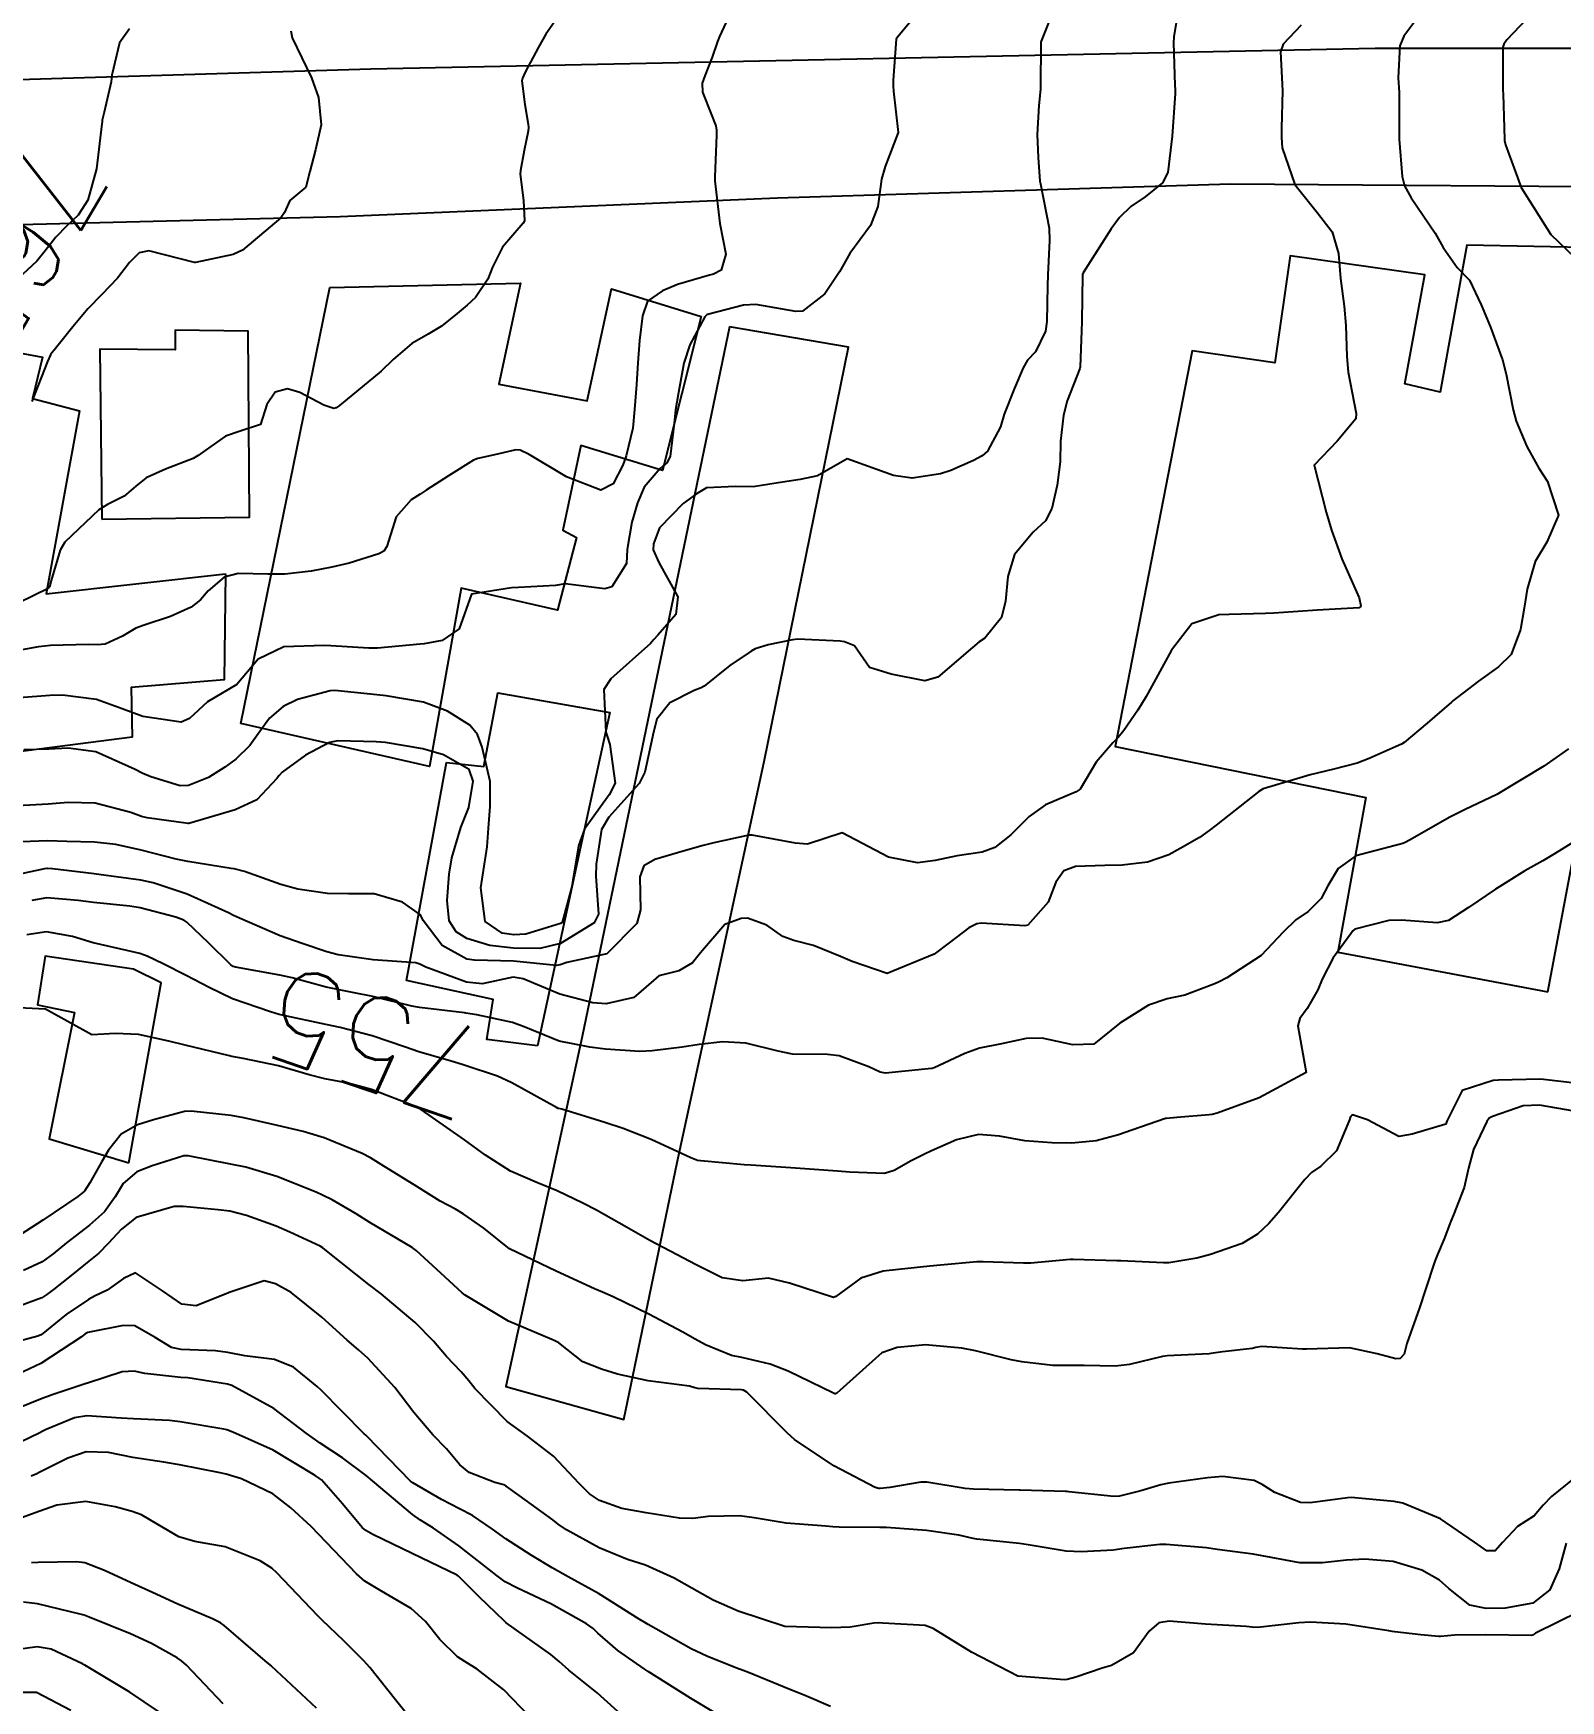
# Model space of a CAD drawing. Header units: metres. Extents: x 318500 to 325275, y 7408834 to 7428799.
# Drawn here: x 323773.1 to 323838.5, y 7420763.1 to 7420834.5 of the extents above; entities that cross this region are included whole.
import ezdxf
from ezdxf.enums import TextEntityAlignment as Align

# ---------------------------------------------------------------- set-up
doc = ezdxf.new("R2010")
doc.units = ezdxf.units.M
doc.header["$MEASUREMENT"] = 0
for name, color, linetype in [('Cotas', 45, 'Continuous'), ('Curvas de Nivel 1m', 11, 'Continuous'), ('Curvas de Nivel 5m', 15, 'Continuous'), ('Edificações', 30, 'Continuous'), ('Vias Primárias', 230, 'Continuous')]:
    doc.layers.add(name, color=color, linetype=linetype)
doc.styles.add('Style-STANDARD', font='STANDARD.shx')

msp = doc.modelspace()

# ---------------------------------------------------------------- linework, layer by layer
at = {"layer": 'Curvas de Nivel 1m', "flags": 128}
for points, elevation in [([(323803.002, 7420835.494), (323802.462, 7420834.316), (323802.38, 7420834.103), (323802.157, 7420833.44), (323801.83, 7420832.639), (323801.718, 7420832.326), (323801.743, 7420831.933), (323802.126, 7420830.963), (323802.302, 7420830.497), (323802.333, 7420830.317), (323802.33, 7420830.103), (323802.258, 7420828.317), (323802.258, 7420828.147), (323802.482, 7420826.314), (323802.741, 7420825.004), (323802.532, 7420824.313), (323802.206, 7420824.149), (323802.037, 7420824.11), (323800.663, 7420823.708), (323800.026, 7420823.434), (323799.387, 7420822.989), (323799.161, 7420822.358), (323799.042, 7420821.312), (323798.973, 7420820.36), (323798.904, 7420819.428), (323798.831, 7420818.361), (323798.758, 7420817.552), (323798.471, 7420816.365), (323798.319, 7420815.971), (323797.912, 7420815.174), (323797.386, 7420814.899), (323795.916, 7420815.473), (323794.31, 7420816.424), (323793.933, 7420816.619), (323793.742, 7420816.622), (323792.959, 7420816.44), (323792.118, 7420816.258), (323791.926, 7420816.182), (323790.863, 7420815.519), (323789.906, 7420814.901), (323789.65, 7420814.736), (323789.261, 7420814.486), (323788.624, 7420813.761), (323788.225, 7420812.497), (323788.088, 7420812.287), (323787.875, 7420812.175), (323786.61, 7420811.778), (323785.866, 7420811.599), (323784.975, 7420811.432), (323783.861, 7420811.305), (323783.123, 7420811.305), (323781.861, 7420811.334), (323781.264, 7420811.184), (323780.572, 7420810.599), (323780.246, 7420810.202), (323779.839, 7420809.894), (323778.958, 7420809.498), (323777.827, 7420809.122), (323777.478, 7420808.991), (323776.907, 7420808.649), (323776.168, 7420808.305), (323775.816, 7420808.28), (323775.443, 7420808.292), (323773.816, 7420808.25), (323773.313, 7420808.196), (323771.812, 7420807.927)], 762), ([(323822.2, 7420836.05), (323821.919, 7420834.308), (323821.9, 7420834.054), (323821.959, 7420832.237), (323821.97, 7420832.053), (323821.968, 7420831.883), (323821.85, 7420830.054), (323821.659, 7420828.494), (323821.436, 7420828.06), (323820.691, 7420827.461), (323820.074, 7420827.043), (323819.585, 7420826.569), (323819.238, 7420826.092), (323818.041, 7420824.209), (323818.013, 7420824.137), (323818.01, 7420824.11), (323817.981, 7420822.14), (323817.98, 7420822.11), (323817.913, 7420820.179), (323817.896, 7420820.111), (323817.354, 7420818.729), (323817.195, 7420818.118), (323817.069, 7420816.993), (323817.043, 7420816.119), (323816.925, 7420815.11), (323816.686, 7420814.122), (323816.429, 7420813.591), (323815.89, 7420813.109), (323815.096, 7420812.142), (323814.809, 7420811.203), (323814.713, 7420810.147), (323814.536, 7420809.453), (323813.826, 7420808.561), (323813.584, 7420808.403), (323813.293, 7420808.168), (323811.807, 7420806.89), (323811.259, 7420806.742), (323809.808, 7420807.032), (323808.892, 7420807.305), (323808.239, 7420808.234), (323807.822, 7420808.403), (323807.632, 7420808.434), (323805.824, 7420808.529), (323805.594, 7420808.502), (323804.555, 7420808.283), (323803.994, 7420808.113), (323803.817, 7420808.017), (323802.901, 7420807.394), (323801.802, 7420806.512), (323801.677, 7420806.445), (323801.381, 7420806.324), (323800.334, 7420805.793), (323799.781, 7420805.1), (323799.623, 7420804.492), (323799.59, 7420804.343), (323799.267, 7420802.827), (323799.027, 7420802.351), (323797.725, 7420800.906), (323797.416, 7420800.375), (323797.179, 7420798.897), (323797.175, 7420798.378), (323797.288, 7420796.754), (323797.092, 7420796.379), (323795.651, 7420795.497), (323794.771, 7420795.287), (323793.649, 7420795.299), (323792.626, 7420795.412), (323791.653, 7420795.71), (323791.192, 7420795.994), (323790.894, 7420796.461), (323790.799, 7420797.338), (323790.894, 7420798.462), (323791.005, 7420799.156), (323791.396, 7420800.455), (323791.729, 7420801.319), (323791.915, 7420802.447), (323791.747, 7420802.949), (323790.646, 7420803.577), (323789.76, 7420803.827), (323788.159, 7420804.101), (323787.764, 7420804.132), (323786.12, 7420804.169), (323785.764, 7420804.105), (323784.739, 7420803.562), (323783.744, 7420802.833), (323783.61, 7420802.693), (323783.512, 7420802.562), (323782.65, 7420801.651), (323781.726, 7420801.221), (323779.749, 7420800.639), (323779.72, 7420800.635), (323777.961, 7420800.875), (323777.723, 7420800.938), (323777.259, 7420801.11), (323775.728, 7420801.498), (323774.583, 7420801.532), (323773.728, 7420801.461), (323772.403, 7420801.386)], 759), ([(323832.185, 7420834.905), (323831.764, 7420834.338), (323831.587, 7420833.929), (323831.526, 7420832.553), (323831.561, 7420831.929), (323831.57, 7420831.364), (323831.559, 7420829.928), (323831.695, 7420828.327), (323831.798, 7420827.924), (323832.082, 7420827.414), (323833.109, 7420825.904), (323833.451, 7420825.296), (323834.045, 7420824.428), (323834.571, 7420823.885), (323835.07, 7420822.834), (323835.469, 7420821.875), (323835.989, 7420820.478), (323836.14, 7420819.868), (323836.441, 7420818.34), (323836.567, 7420817.861), (323837.03, 7420816.768), (323837.55, 7420815.846), (323837.921, 7420815.266), (323838.384, 7420813.833), (323837.888, 7420812.682), (323837.389, 7420811.847), (323837.05, 7420810.665), (323836.91, 7420809.854), (323836.761, 7420808.932), (323836.359, 7420807.862), (323835.815, 7420807.334), (323834.963, 7420806.724), (323833.866, 7420805.889), (323833.832, 7420805.858), (323833.799, 7420805.832), (323832.763, 7420804.928), (323831.773, 7420804.106), (323831.663, 7420804.03), (323831.43, 7420803.925), (323830.285, 7420803.42), (323829.759, 7420803.214), (323828.76, 7420802.955), (323827.751, 7420802.715), (323827.177, 7420802.55), (323825.742, 7420802.112), (323825.663, 7420802.079), (323825.552, 7420802.003), (323823.725, 7420800.555), (323823.43, 7420800.326), (323823.013, 7420800.037), (323822.189, 7420799.569), (323821.709, 7420799.297), (323820.795, 7420798.972), (323819.702, 7420798.855), (323818.961, 7420798.831), (323817.7, 7420798.796), (323817.201, 7420798.612), (323816.866, 7420798.118), (323816.534, 7420797.264), (323815.662, 7420796.279), (323815.541, 7420796.253), (323813.663, 7420796.368), (323813.485, 7420796.341), (323813.138, 7420796.165), (323812.302, 7420795.525), (323811.649, 7420795.044), (323809.64, 7420794.21), (323808.139, 7420794.727), (323807.647, 7420794.935), (323806.486, 7420795.417), (323805.654, 7420795.622), (323805.183, 7420795.794), (323804.489, 7420796.278), (323803.664, 7420796.576), (323803.391, 7420796.568), (323802.699, 7420796.304), (323801.648, 7420795.101), (323801.303, 7420794.664), (323800.728, 7420794.329), (323799.865, 7420794.109), (323799.634, 7420793.912), (323798.797, 7420793.178), (323797.618, 7420792.909), (323797.035, 7420792.962), (323795.624, 7420793.331), (323794.06, 7420793.99), (323793.635, 7420794.056), (323792.299, 7420793.771), (323791.631, 7420793.835), (323789.886, 7420794.476), (323789.725, 7420794.563), (323789.641, 7420794.61), (323789.458, 7420794.665), (323787.643, 7420794.798), (323786.137, 7420795.014), (323785.646, 7420795.141), (323784.593, 7420795.489), (323783.653, 7420795.822), (323781.92, 7420796.577), (323781.662, 7420796.697), (323781.444, 7420796.803), (323779.675, 7420797.603), (323778.219, 7420798.095), (323777.683, 7420798.205), (323775.889, 7420798.456), (323775.687, 7420798.48), (323773.908, 7420798.687), (323773.69, 7420798.711), (323773.67, 7420798.71), (323773.572, 7420798.692), (323772.034, 7420798.365)], 757), ([(323795.495, 7420835.096), (323795.028, 7420834.417), (323794.713, 7420833.871), (323794.145, 7420832.793), (323794.029, 7420832.544), (323794.007, 7420832.431), (323794.13, 7420831.418), (323794.27, 7420830.577), (323794.288, 7420830.427), (323794.272, 7420830.274), (323794.105, 7420829.446), (323793.94, 7420828.584), (323793.937, 7420828.432), (323794.073, 7420827.3), (323794.109, 7420826.429), (323794.059, 7420826.328), (323793.18, 7420825.307), (323792.746, 7420824.443), (323792.549, 7420823.929), (323792.021, 7420823.157), (323791.656, 7420822.815), (323791.23, 7420822.462), (323790.556, 7420821.918), (323789.996, 7420821.579), (323789.298, 7420821.183), (323788.498, 7420820.502), (323787.975, 7420819.995), (323786.189, 7420818.527), (323786.055, 7420818.432), (323785.958, 7420818.401), (323785.531, 7420818.536), (323784.499, 7420819.086), (323783.967, 7420819.247), (323783.435, 7420819.096), (323783.09, 7420818.569), (323782.811, 7420817.707), (323781.943, 7420817.43), (323781.313, 7420817.216), (323780.445, 7420816.602), (323780.144, 7420816.39), (323779.925, 7420816.262), (323778.751, 7420815.794), (323777.912, 7420815.431), (323777.471, 7420815.079), (323776.978, 7420814.649), (323776.263, 7420814.289), (323775.894, 7420814.061), (323774.442, 7420812.682), (323774.231, 7420812.329), (323773.855, 7420811.033), (323773.783, 7420810.759), (323773.717, 7420810.692), (323772.472, 7420810.079)], 763), ([(323811.003, 7420835.387), (323810.173, 7420834.397), (323810.082, 7420834.3), (323810.033, 7420834.212), (323809.903, 7420832.454), (323809.898, 7420832.214), (323809.91, 7420831.986), (323810.12, 7420830.21), (323809.556, 7420828.76), (323809.396, 7420828.22), (323809.243, 7420827.052), (323808.935, 7420826.227), (323808.048, 7420825.035), (323807.597, 7420824.247), (323806.979, 7420823.303), (323806.014, 7420822.562), (323805.734, 7420822.553), (323804.019, 7420822.857), (323803.488, 7420822.828), (323802.012, 7420822.441), (323801.926, 7420822.407), (323801.836, 7420822.323), (323801.196, 7420821.128), (323800.944, 7420820.336), (323800.705, 7420819.076), (323800.586, 7420818.341), (323800.521, 7420817.772), (323800.353, 7420816.344), (323800.204, 7420816.068), (323799.922, 7420815.828), (323799.233, 7420815.034), (323798.954, 7420814.359), (323798.715, 7420813.538), (323798.518, 7420812.364), (323798.476, 7420811.758), (323797.856, 7420810.766), (323797.553, 7420810.676), (323795.857, 7420810.886), (323795.442, 7420810.818), (323793.855, 7420810.729), (323793.558, 7420810.721), (323791.85, 7420810.45), (323791.313, 7420808.972), (323790.597, 7420808.468), (323789.818, 7420808.328), (323789.645, 7420808.308), (323787.816, 7420808.145), (323787.454, 7420808.143), (323785.817, 7420808.236), (323785.532, 7420808.249), (323783.816, 7420808.193), (323782.716, 7420807.666), (323781.8, 7420806.58), (323780.547, 7420805.84), (323779.778, 7420805.121), (323779.42, 7420804.971), (323777.779, 7420805.211), (323776.891, 7420805.541), (323775.789, 7420805.945), (323774.342, 7420806.132), (323773.791, 7420806.111), (323772.482, 7420806.017)], 761), ([(323827.362, 7420834.802), (323826.602, 7420833.994), (323826.489, 7420833.672), (323826.569, 7420831.994), (323826.53, 7420830.4), (323826.52, 7420829.994), (323826.553, 7420829.554), (323827.101, 7420827.985), (323828.072, 7420826.779), (323828.692, 7420825.964), (323828.972, 7420825.04), (323829.052, 7420823.96), (323829.204, 7420822.776), (323829.287, 7420821.957), (323829.323, 7420820.624), (323829.384, 7420819.956), (323829.729, 7420818.185), (323829.712, 7420817.952), (323828.912, 7420816.993), (323827.93, 7420815.97), (323828.436, 7420813.965), (323828.661, 7420813.194), (323829.116, 7420811.958), (323829.855, 7420810.286), (323829.917, 7420809.949), (323829.904, 7420809.895), (323829.849, 7420809.859), (323828.054, 7420809.761), (323827.847, 7420809.753), (323826.201, 7420809.639), (323825.844, 7420809.619), (323824.288, 7420809.579), (323823.843, 7420809.559), (323822.692, 7420809.187), (323821.82, 7420808.05), (323820.738, 7420806.066), (323820.372, 7420805.49), (323819.778, 7420804.611), (323819.54, 7420804.317), (323819.304, 7420804.087), (323818.598, 7420803.257), (323817.907, 7420802.107), (323817.739, 7420801.988), (323816.423, 7420801.434), (323815.728, 7420800.927), (323814.942, 7420800.142), (323814.257, 7420799.607), (323813.709, 7420799.406), (323812.637, 7420799.245), (323811.703, 7420799.043), (323810.946, 7420798.953), (323809.705, 7420799.194), (323807.72, 7420800.24), (323806.227, 7420799.741), (323805.713, 7420799.788), (323803.868, 7420800.138), (323803.718, 7420800.135), (323802.222, 7420799.803), (323801.71, 7420799.672), (323800.662, 7420799.374), (323799.701, 7420799.092), (323799.219, 7420798.825), (323799.056, 7420798.35), (323799.086, 7420796.931), (323798.923, 7420796.351), (323797.647, 7420795.053), (323795.934, 7420794.686), (323795.642, 7420794.577), (323795.483, 7420794.56), (323793.643, 7420794.741), (323791.976, 7420794.778), (323791.644, 7420794.82), (323790.589, 7420795.405), (323789.782, 7420796.478), (323789.664, 7420796.725), (323788.891, 7420797.268), (323787.677, 7420797.627), (323786.575, 7420797.618), (323785.677, 7420797.64), (323784.406, 7420797.823), (323783.682, 7420798.025), (323782.125, 7420798.576), (323781.692, 7420798.694), (323781.564, 7420798.71), (323779.696, 7420799.008), (323779.205, 7420799.11), (323777.703, 7420799.496), (323776.626, 7420799.731), (323775.708, 7420799.834), (323774.517, 7420799.868), (323773.708, 7420799.891), (323772.569, 7420799.845)], 758), ([(323836.998, 7420835.048), (323836.175, 7420834.18), (323836.046, 7420833.997), (323835.998, 7420833.872), (323836.008, 7420832.006), (323836.013, 7420831.871), (323836.072, 7420829.919), (323836.079, 7420829.87), (323836.117, 7420829.691), (323836.789, 7420827.86), (323838.06, 7420825.84), (323839.09, 7420824.864)], 756), ([(323784.117, 7420834.561), (323784.165, 7420834.259), (323784.999, 7420832.547), (323785.303, 7420831.714), (323785.407, 7420830.541), (323785.172, 7420829.476), (323784.925, 7420828.547), (323784.759, 7420827.87), (323784.071, 7420827.305), (323783.834, 7420826.793), (323783.683, 7420826.566), (323782.046, 7420825.182), (323781.647, 7420824.991), (323780.031, 7420824.645), (323779.994, 7420824.647), (323778.038, 7420825.141), (323777.617, 7420825.064), (323777.204, 7420824.648), (323776.697, 7420823.979), (323776.016, 7420823.282), (323775.417, 7420822.669), (323774.784, 7420821.892), (323773.983, 7420820.9), (323773.886, 7420820.787), (323773.82, 7420820.692), (323773.693, 7420820.412), (323773.029, 7420818.704)], 764), ([(323838.817, 7420803.824), (323837.762, 7420803.08), (323835.74, 7420801.87), (323834.383, 7420801.234), (323833.73, 7420800.897), (323832, 7420799.916), (323831.821, 7420799.816), (323831.718, 7420799.775), (323830.258, 7420799.396), (323829.709, 7420799.243), (323828.951, 7420798.708), (323828.512, 7420797.962), (323828.218, 7420797.429), (323827.673, 7420796.869), (323827.135, 7420796.511), (323826.593, 7420795.986), (323825.65, 7420794.978), (323824.181, 7420794.022), (323823.823, 7420793.842), (323823.636, 7420793.749), (323822.386, 7420793.285), (323821.626, 7420793.121), (323820.826, 7420792.858), (323819.61, 7420792.08), (323818.496, 7420791.191), (323817.596, 7420791.154), (323816.284, 7420791.436), (323815.6, 7420791.435), (323814.542, 7420791.2), (323813.593, 7420791.01), (323812.971, 7420790.784), (323811.661, 7420790.179), (323811.603, 7420790.157), (323811.58, 7420790.151), (323811.54, 7420790.141), (323809.577, 7420789.95), (323809.349, 7420789.985), (323808.864, 7420790.221), (323807.587, 7420790.691), (323807.085, 7420790.748), (323805.588, 7420790.762), (323804.974, 7420790.884), (323803.594, 7420791.233), (323802.613, 7420791.287), (323801.593, 7420791.167), (323800.861, 7420791.058), (323799.588, 7420790.896), (323799.06, 7420790.876), (323797.589, 7420790.974), (323796.915, 7420791.055), (323795.594, 7420791.319), (323794.095, 7420791.923), (323793.605, 7420792.113), (323792.074, 7420792.443), (323791.611, 7420792.514), (323791.541, 7420792.521), (323789.614, 7420792.752), (323789.287, 7420792.811), (323787.621, 7420793.222), (323786.745, 7420793.392), (323785.626, 7420793.623), (323784.165, 7420794.019), (323783.634, 7420794.145), (323781.737, 7420794.481), (323781.639, 7420794.516), (323781.542, 7420794.581), (323780.585, 7420795.531), (323779.658, 7420796.405), (323779.536, 7420796.489), (323779.187, 7420796.617), (323777.666, 7420797.02), (323777.217, 7420797.094), (323775.669, 7420797.255), (323775.006, 7420797.334), (323773.671, 7420797.446), (323773.027, 7420797.342)], 756), ([(323839.585, 7420789.464), (323837.749, 7420789.677), (323837.588, 7420789.682), (323835.811, 7420789.642), (323835.586, 7420789.634), (323834.255, 7420789.208), (323833.603, 7420787.89), (323833.596, 7420787.853), (323833.558, 7420787.765), (323832.123, 7420787.34), (323831.55, 7420787.229), (323830.204, 7420787.94), (323829.563, 7420788.16), (323829.468, 7420788.043), (323829.431, 7420787.951), (323828.883, 7420786.613), (323828.215, 7420785.963), (323827.808, 7420785.686), (323827.524, 7420785.39), (323826.396, 7420783.987), (323825.988, 7420783.507), (323825.496, 7420783.055), (323824.844, 7420782.652), (323823.482, 7420782.182), (323822.895, 7420782.029), (323821.701, 7420781.822), (323821.477, 7420781.825), (323819.644, 7420781.911), (323819.477, 7420781.913), (323817.61, 7420781.967), (323817.478, 7420781.964), (323815.788, 7420781.813), (323815.475, 7420781.806), (323813.76, 7420781.872), (323813.476, 7420781.869), (323811.923, 7420781.725), (323811.473, 7420781.681), (323810.123, 7420781.547), (323809.469, 7420781.474), (323808.513, 7420781.175), (323807.452, 7420780.391), (323807.35, 7420780.343), (323805.46, 7420780.956), (323804.566, 7420781.171), (323803.461, 7420781.056), (323802.58, 7420781.186), (323801.471, 7420781.743), (323800.35, 7420782.331), (323799.484, 7420782.781), (323798.484, 7420783.349), (323797.495, 7420783.915), (323797.201, 7420784.079), (323796.615, 7420784.383), (323795.508, 7420784.907), (323794.669, 7420785.252), (323793.52, 7420785.752), (323792.449, 7420786.436), (323791.54, 7420787.086), (323789.56, 7420788.48), (323787.567, 7420789.246), (323786.572, 7420789.517), (323785.572, 7420789.708), (323784.902, 7420789.869), (323783.577, 7420790.252), (323782.072, 7420790.575), (323781.581, 7420790.663), (323781.479, 7420790.684), (323779.588, 7420791.138), (323778.894, 7420791.317), (323777.594, 7420791.602), (323776.607, 7420791.638), (323775.594, 7420791.588), (323773.61, 7420792.69), (323771.611, 7420792.778)], 754), ([(323839.063, 7420788.322), (323837.571, 7420788.575), (323836.876, 7420788.545), (323835.563, 7420788.094), (323835.421, 7420788.013), (323835.315, 7420787.872), (323834.743, 7420786.677), (323834.531, 7420785.88), (323834.348, 7420785.056), (323833.892, 7420783.886), (323833.781, 7420783.612), (323833.495, 7420782.859), (323833.2, 7420782.178), (323833.091, 7420781.896), (323832.686, 7420780.677), (323832.433, 7420779.905), (323831.893, 7420778.371), (323831.777, 7420777.915), (323831.613, 7420777.731), (323831.427, 7420777.713), (323830.616, 7420777.928), (323829.432, 7420778.189), (323827.599, 7420778.135), (323827.432, 7420778.132), (323825.683, 7420778.247), (323825.432, 7420778.197), (323825.27, 7420778.164), (323823.994, 7420778.014), (323823.501, 7420777.948), (323823.429, 7420777.937), (323821.628, 7420777.846), (323821.426, 7420777.812), (323820.023, 7420777.469), (323819.42, 7420777.4), (323818.074, 7420777.433), (323817.413, 7420777.435), (323816.738, 7420777.435), (323815.415, 7420777.583), (323814.953, 7420777.675), (323813.419, 7420778.063), (323812.845, 7420778.166), (323811.422, 7420778.308), (323811.292, 7420778.312), (323810.073, 7420778.2), (323809.418, 7420777.978), (323807.486, 7420776.239), (323807.428, 7420776.211), (323807.4, 7420776.217), (323807.35, 7420776.24), (323805.409, 7420777.181), (323804.627, 7420777.487), (323803.415, 7420777.766), (323802.983, 7420777.863), (323801.869, 7420778.313), (323801.424, 7420778.557), (323800.889, 7420778.864), (323799.439, 7420779.635), (323797.915, 7420780.363), (323797.453, 7420780.567), (323797.113, 7420780.718), (323795.466, 7420781.466), (323793.48, 7420782.42), (323792.368, 7420783.316), (323791.495, 7420783.925), (323791.16, 7420784.118), (323790.511, 7420784.465), (323789.509, 7420785.093), (323787.981, 7420786.037), (323787.527, 7420786.317), (323787.166, 7420786.505), (323785.54, 7420787.176), (323784.642, 7420787.445), (323783.547, 7420787.702), (323782.099, 7420788.027), (323781.553, 7420788.126), (323779.845, 7420788.316), (323779.555, 7420788.3), (323778.228, 7420787.951), (323777.546, 7420787.735), (323776.849, 7420787.339), (323776.3, 7420786.652), (323776.017, 7420786.16), (323775.509, 7420785.246), (323775.271, 7420784.896), (323774.987, 7420784.668), (323773.49, 7420783.65), (323772.045, 7420782.712)], 753), ([(323839.36, 7420772.85), (323838.089, 7420771.829), (323837.729, 7420771.45), (323837.337, 7420770.994), (323836.634, 7420770.543), (323835.981, 7420769.853), (323835.672, 7420769.499), (323835.315, 7420769.502), (323834.795, 7420769.868), (323833.335, 7420770.862), (323831.727, 7420771.532), (323831.345, 7420771.609), (323829.508, 7420771.778), (323829.347, 7420771.769), (323827.754, 7420771.554), (323827.344, 7420771.572), (323826.244, 7420771.987), (323825.699, 7420772.34), (323825.355, 7420772.511), (323824.02, 7420772.677), (323823.356, 7420772.616), (323821.696, 7420772.388), (323821.353, 7420772.318), (323820.497, 7420772.063), (323819.584, 7420771.839), (323819.346, 7420771.825), (323817.423, 7420772.025), (323817.349, 7420772.033), (323817.284, 7420772.036), (323815.34, 7420772.089), (323815.299, 7420772.09), (323813.34, 7420772.133), (323812.984, 7420772.164), (323811.344, 7420772.437), (323811.085, 7420772.443), (323809.764, 7420772.204), (323809.34, 7420772.162), (323809.293, 7420772.164), (323809.136, 7420772.213), (323807.353, 7420773.139), (323805.678, 7420774.257), (323805.374, 7420774.528), (323803.639, 7420776.286), (323803.488, 7420776.376), (323803.401, 7420776.392), (323801.535, 7420776.452), (323801.402, 7420776.477), (323801.179, 7420776.545), (323799.404, 7420776.777), (323798.102, 7420777.054), (323797.409, 7420777.27), (323796.619, 7420777.589), (323795.584, 7420778.398), (323795.421, 7420778.489), (323795.283, 7420778.54), (323793.434, 7420779.333), (323791.573, 7420780.448), (323791.451, 7420780.544), (323790.538, 7420781.39), (323789.478, 7420782.359), (323789.309, 7420782.482), (323787.491, 7420783.55), (323786.913, 7420783.928), (323785.888, 7420784.524), (323785.503, 7420784.71), (323785.194, 7420784.845), (323783.514, 7420785.522), (323782.179, 7420785.915), (323781.522, 7420786.051), (323779.722, 7420786.412), (323779.527, 7420786.399), (323778.178, 7420785.972), (323777.516, 7420785.714), (323776.938, 7420785.216), (323776.593, 7420784.649), (323776.134, 7420784.013), (323775.488, 7420783.442), (323774.503, 7420782.675), (323773.942, 7420782.214), (323773.468, 7420781.872), (323772.671, 7420781.493)], 752), ([(323838.72, 7420769.819), (323838.408, 7420768.719), (323838.016, 7420767.829), (323837.284, 7420767.258), (323836.098, 7420767.036), (323835.282, 7420767.034), (323834.587, 7420767.175), (323833.691, 7420767.884), (323833.295, 7420768.239), (323832.54, 7420768.663), (323831.307, 7420769.039), (323830.098, 7420769.142), (323829.307, 7420769.1), (323828.281, 7420768.98), (323827.305, 7420768.988), (323826.083, 7420769.214), (323825.31, 7420769.351), (323823.772, 7420769.557), (323823.314, 7420769.618), (323821.595, 7420769.766), (323821.316, 7420769.767), (323819.794, 7420769.592), (323819.312, 7420769.526), (323817.95, 7420769.454), (323817.311, 7420769.481), (323815.684, 7420769.755), (323815.315, 7420769.809), (323813.483, 7420769.992), (323813.318, 7420770.028), (323812.706, 7420770.166), (323811.322, 7420770.36), (323809.613, 7420770.495), (323809.323, 7420770.499), (323807.591, 7420770.504), (323807.323, 7420770.526), (323807.018, 7420770.548), (323805.324, 7420770.685), (323803.949, 7420770.903), (323803.327, 7420770.999), (323801.983, 7420770.967), (323801.326, 7420770.881), (323800.751, 7420770.901), (323799.328, 7420771.121), (323798.281, 7420771.307), (323797.333, 7420771.646), (323796.9, 7420771.941), (323796.46, 7420772.383), (323795.357, 7420773.556), (323794.238, 7420774.411), (323793.379, 7420775.028), (323791.986, 7420776.441), (323791.739, 7420776.78), (323791.407, 7420777.162), (323790.772, 7420777.818), (323790.214, 7420778.468), (323789.432, 7420779.272), (323787.977, 7420780.495), (323787.456, 7420780.898), (323785.714, 7420782.289), (323785.479, 7420782.465), (323785.366, 7420782.532), (323784.066, 7420783.132), (323783.488, 7420783.389), (323782.215, 7420783.851), (323781.495, 7420784.035), (323781.005, 7420784.097), (323779.496, 7420784.23), (323779.11, 7420784.23), (323777.491, 7420783.765), (323776.866, 7420783.267), (323776.287, 7420782.652), (323775.886, 7420782.243), (323775.469, 7420781.894), (323774.783, 7420781.347), (323773.948, 7420780.683), (323773.666, 7420780.468), (323773.445, 7420780.332), (323772.258, 7420779.887)], 751), ([(323807.219, 7420762.833), (323806.194, 7420763.281), (323805.231, 7420763.66), (323803.706, 7420764.283), (323803.363, 7420764.41), (323803.242, 7420764.456), (323801.927, 7420764.99), (323801.25, 7420765.303), (323799.41, 7420766.338), (323799.261, 7420766.426), (323799.031, 7420766.576), (323797.28, 7420767.672), (323795.98, 7420768.39), (323795.295, 7420768.764), (323794.397, 7420769.315), (323793.314, 7420770.013), (323792.747, 7420770.429), (323791.895, 7420771.011), (323791.328, 7420771.293), (323790.562, 7420771.691), (323789.339, 7420772.401), (323789.234, 7420772.481), (323787.369, 7420774.408), (323787.32, 7420774.451), (323787.252, 7420774.502), (323785.398, 7420776.382), (323785.245, 7420776.532), (323784.222, 7420777.362), (323783.411, 7420777.683), (323782.146, 7420777.839), (323781.414, 7420777.982), (323780.889, 7420778.062), (323779.415, 7420778.115), (323779.003, 7420778.203), (323778.305, 7420778.627), (323777.427, 7420779.127), (323776.936, 7420779.136), (323775.423, 7420778.844), (323775.299, 7420778.785), (323775.143, 7420778.664), (323773.408, 7420777.52), (323771.712, 7420776.715)], 749), ([(323802.717, 7420762.297), (323801.223, 7420763.195), (323799.405, 7420764.338), (323799.241, 7420764.441), (323798.114, 7420765.223), (323797.256, 7420765.973), (323797.054, 7420766.169), (323796.772, 7420766.377), (323795.272, 7420767.21), (323793.789, 7420767.908), (323793.286, 7420768.165), (323792.943, 7420768.425), (323791.309, 7420769.717), (323790.213, 7420770.467), (323789.659, 7420770.811), (323789.326, 7420771.051), (323787.607, 7420772.497), (323787.343, 7420772.726), (323786.319, 7420773.481), (323785.364, 7420774.102), (323784.771, 7420774.539), (323783.386, 7420775.596), (323781.587, 7420776.578), (323781.401, 7420776.632), (323779.696, 7420776.899), (323779.403, 7420776.922), (323777.866, 7420777.095), (323777.405, 7420777.181), (323776.885, 7420777.166), (323775.4, 7420776.679), (323775.351, 7420776.661), (323773.899, 7420776.175), (323773.389, 7420775.983), (323772.475, 7420775.612)], 748), ([(323798.405, 7420762.352), (323797.226, 7420763.412), (323796.018, 7420764.388), (323795.601, 7420764.752), (323795.247, 7420765.057), (323793.331, 7420766.419), (323793.261, 7420766.484), (323792.181, 7420767.532), (323791.289, 7420768.413), (323791.227, 7420768.451), (323789.303, 7420769.378), (323787.617, 7420770.195), (323787.318, 7420770.362), (323787.167, 7420770.502), (323786.328, 7420771.513), (323785.424, 7420772.529), (323785.378, 7420772.567), (323785.341, 7420772.593), (323785.152, 7420772.724), (323783.359, 7420773.812), (323781.635, 7420774.577), (323781.371, 7420774.674), (323781.249, 7420774.705), (323779.376, 7420775.018), (323778.917, 7420775.077), (323777.378, 7420775.154), (323776.846, 7420775.178), (323775.379, 7420775.281), (323774.852, 7420775.194), (323773.637, 7420774.686), (323773.458, 7420774.599), (323773.368, 7420774.553), (323772.119, 7420773.948)], 747), ([(323794.334, 7420762.409), (323793.227, 7420763.545), (323792.096, 7420764.437), (323791.556, 7420764.758), (323791.245, 7420764.961), (323790.489, 7420765.698), (323789.871, 7420766.471), (323789.268, 7420767.034), (323787.999, 7420767.773), (323787.285, 7420768.193), (323786.918, 7420768.506), (323785.315, 7420770.197), (323784.978, 7420770.535), (323784.118, 7420771.338), (323783.334, 7420771.935), (323781.995, 7420772.573), (323781.343, 7420772.776), (323781.092, 7420772.836), (323779.349, 7420773.185), (323778.68, 7420773.29), (323777.353, 7420773.495), (323776.3, 7420773.706), (323775.356, 7420773.734), (323774.559, 7420773.464), (323773.342, 7420772.843), (323773.238, 7420772.795), (323772.988, 7420772.695)], 746), ([(323785.214, 7420762.764), (323783.281, 7420764.559), (323783.261, 7420764.58), (323783.24, 7420764.598), (323783.017, 7420764.787), (323781.257, 7420766.301), (323781.096, 7420766.42), (323780.751, 7420766.588), (323779.269, 7420767.216), (323778.195, 7420767.707), (323777.282, 7420768.126), (323776.134, 7420768.652), (323775.295, 7420768.977), (323774.929, 7420769.032), (323773.295, 7420768.996), (323773.008, 7420768.98)], 744), ([(323781.216, 7420762.949), (323779.649, 7420764.604), (323779.426, 7420764.791), (323779.243, 7420764.911), (323778.149, 7420765.526), (323777.253, 7420765.945), (323775.483, 7420766.658), (323775.261, 7420766.737), (323775.156, 7420766.768), (323773.268, 7420767.232), (323772.671, 7420767.297)], 743), ([(323778.441, 7420762.622), (323777.222, 7420763.442), (323775.296, 7420764.602), (323775.24, 7420764.635), (323775.197, 7420764.661), (323773.85, 7420765.284), (323773.247, 7420765.384), (323771.705, 7420765.174)], 742), ([(323774.694, 7420762.668), (323773.221, 7420763.427), (323772.484, 7420763.438)], 741)]:
    msp.add_lwpolyline(points, dxfattribs=dict(at, elevation=elevation))
at = {"layer": 'Curvas de Nivel 5m', "flags": 128}
for points, elevation in [([(323816.789, 7420835.526), (323816.234, 7420834.129), (323816.224, 7420834.075), (323816.21, 7420832.129), (323816.207, 7420832.062), (323816.132, 7420831.37), (323816.06, 7420830.131), (323816.105, 7420829.15), (323816.181, 7420828.129), (323816.204, 7420828.013), (323816.578, 7420826.125), (323816.59, 7420825.589), (323816.516, 7420824.125), (323816.512, 7420823.646), (323816.484, 7420822.125), (323816.424, 7420821.706), (323815.99, 7420820.817), (323815.658, 7420820.462), (323815.467, 7420820.138), (323815.091, 7420819.263), (323814.653, 7420818.15), (323814.492, 7420817.612), (323813.936, 7420816.572), (323813.717, 7420816.379), (323813.337, 7420816.169), (323812.363, 7420815.744), (323811.921, 7420815.601), (323810.707, 7420815.414), (323809.92, 7420815.529), (323807.93, 7420816.24), (323806.657, 7420815.521), (323805.916, 7420815.364), (323804.971, 7420815.222), (323803.911, 7420815.049), (323803.154, 7420815.058), (323801.91, 7420815.001), (323801.481, 7420814.751), (323800.906, 7420814.335), (323799.889, 7420813.289), (323799.634, 7420812.601), (323799.628, 7420812.353), (323799.872, 7420811.81), (323800.679, 7420810.338), (323800.594, 7420809.583), (323799.825, 7420808.698), (323799.657, 7420808.508), (323799.509, 7420808.345), (323797.805, 7420806.829), (323797.519, 7420806.374), (323797.605, 7420804.541), (323797.65, 7420804.372), (323797.765, 7420804.018), (323797.992, 7420802.366), (323797.735, 7420801.86), (323796.69, 7420800.385), (323796.424, 7420799.675), (323796.212, 7420798.392), (323796.137, 7420797.939), (323795.723, 7420796.399), (323795.659, 7420796.348), (323794.179, 7420795.89), (323793.654, 7420795.862), (323793.166, 7420795.939), (323792.436, 7420796.438), (323792.248, 7420797.875), (323792.332, 7420798.44), (323792.514, 7420799.632), (323792.57, 7420800.437), (323792.652, 7420801.359), (323792.646, 7420802.436), (323792.301, 7420803.903), (323792.099, 7420804.445), (323791.776, 7420804.839), (323790.814, 7420805.436), (323789.79, 7420805.822), (323788.189, 7420806.101), (323787.795, 7420806.147), (323785.997, 7420806.327), (323785.797, 7420806.314), (323784.403, 7420805.939), (323783.786, 7420805.648), (323783.203, 7420805.141), (323782.789, 7420804.57), (323782.357, 7420803.978), (323781.752, 7420803.392), (323781.287, 7420803.047), (323780.581, 7420802.597), (323779.736, 7420802.256), (323779.371, 7420802.25), (323778.119, 7420802.634), (323777.742, 7420802.787), (323777.443, 7420802.944), (323775.756, 7420803.694), (323774.573, 7420803.862), (323773.757, 7420803.81), (323772.683, 7420803.78)], 760), ([(323777.211, 7420834.654), (323776.77, 7420834.052), (323776.445, 7420832.665), (323776.419, 7420832.382), (323776.116, 7420831.086), (323776.04, 7420830.742), (323776.027, 7420830.671), (323776.019, 7420830.581), (323775.789, 7420828.665), (323775.42, 7420827.32), (323775.002, 7420826.676), (323774.522, 7420826.214), (323774.046, 7420825.733), (323773.588, 7420825.145), (323773.241, 7420824.702), (323772.019, 7420823.571)], 765), ([(323838.999, 7420799.821), (323838.209, 7420799.336), (323837.708, 7420799.04), (323836.945, 7420798.608), (323835.759, 7420797.869), (323835.69, 7420797.826), (323834.53, 7420797.033), (323833.669, 7420796.486), (323833.185, 7420796.38), (323831.669, 7420796.492), (323831.116, 7420796.48), (323829.662, 7420796.113), (323829.577, 7420796.035), (323829.517, 7420795.951), (323828.732, 7420794.877), (323828.266, 7420793.964), (323828.087, 7420793.512), (323827.621, 7420792.717), (323827.311, 7420792.278), (323827.228, 7420791.976), (323827.58, 7420789.97), (323825.569, 7420788.887), (323823.768, 7420788.233), (323823.562, 7420788.181), (323823.435, 7420788.158), (323822.046, 7420788.045), (323821.603, 7420788.006), (323821.559, 7420787.999), (323820.118, 7420787.505), (323819.548, 7420787.31), (323818.59, 7420787.044), (323817.543, 7420786.947), (323816.691, 7420786.965), (323815.544, 7420787.048), (323814.451, 7420787.242), (323813.547, 7420787.325), (323812.616, 7420787.097), (323811.537, 7420786.627), (323811.238, 7420786.481), (323810.675, 7420786.193), (323809.946, 7420785.781), (323809.522, 7420785.644), (323808.05, 7420785.705), (323807.523, 7420785.748), (323805.922, 7420785.858), (323805.524, 7420785.886), (323803.809, 7420786.003), (323803.526, 7420786.025), (323801.66, 7420786.186), (323801.528, 7420786.205), (323801.236, 7420786.323), (323799.541, 7420787.103), (323798.334, 7420787.573), (323797.552, 7420787.84), (323795.709, 7420788.398), (323795.586, 7420788.426), (323795.56, 7420788.435), (323795.49, 7420788.471), (323793.571, 7420789.525), (323792.958, 7420789.813), (323791.578, 7420790.269), (323791.44, 7420790.313), (323790.98, 7420790.459), (323789.586, 7420790.86), (323789.021, 7420791.053), (323787.596, 7420791.549), (323786.217, 7420791.905), (323785.603, 7420792.031), (323783.742, 7420792.424), (323783.608, 7420792.459), (323783.236, 7420792.564), (323781.618, 7420793.122), (323780.611, 7420793.609), (323779.633, 7420794.129), (323778.652, 7420794.625), (323777.962, 7420794.954), (323777.644, 7420795.073), (323777.088, 7420795.203), (323775.649, 7420795.524), (323774.77, 7420795.792), (323773.653, 7420796.002), (323772.808, 7420795.86)], 755), ([(323839.281, 7420766.906), (323837.404, 7420765.971), (323837.27, 7420765.883), (323837.233, 7420765.878), (323835.27, 7420765.907), (323833.934, 7420765.88), (323833.333, 7420765.825), (323833.269, 7420765.824), (323832.494, 7420765.902), (323831.381, 7420766.029), (323831.271, 7420766.047), (323831.115, 7420766.078), (323829.274, 7420766.363), (323827.762, 7420766.449), (323827.274, 7420766.419), (323825.493, 7420766.218), (323825.272, 7420766.225), (323825.014, 7420766.261), (323823.273, 7420766.353), (323821.718, 7420766.486), (323821.274, 7420766.419), (323820.859, 7420766.056), (323820.186, 7420765.136), (323819.248, 7420764.593), (323818.852, 7420764.477), (323817.723, 7420764.095), (323817.353, 7420763.984), (323817.238, 7420763.979), (323815.24, 7420764.13), (323813.255, 7420765.163), (323811.612, 7420766.177), (323811.271, 7420766.294), (323809.456, 7420766.401), (323809.263, 7420766.417), (323809.078, 7420766.397), (323808.059, 7420766.228), (323807.26, 7420766.205), (323805.26, 7420766.26), (323803.269, 7420766.911), (323802.196, 7420767.387), (323801.284, 7420767.9), (323800.523, 7420768.328), (323799.298, 7420768.879), (323798.527, 7420769.127), (323797.309, 7420769.622), (323795.913, 7420770.391), (323795.562, 7420770.636), (323795.324, 7420770.824), (323793.884, 7420771.865), (323793.338, 7420772.26), (323793.232, 7420772.315), (323792.845, 7420772.427), (323791.749, 7420772.847), (323791.351, 7420773.182), (323790.77, 7420773.868), (323790.193, 7420774.468), (323789.384, 7420775.415), (323788.559, 7420776.488), (323787.413, 7420777.751), (323787.011, 7420778.101), (323786.521, 7420778.513), (323785.435, 7420779.5), (323784.123, 7420780.55), (323783.456, 7420780.933), (323782.966, 7420781.056), (323781.553, 7420780.579), (323781.477, 7420780.553), (323781.449, 7420780.54), (323780.061, 7420779.98), (323779.442, 7420780.053), (323778.617, 7420780.622), (323777.461, 7420781.395), (323776.947, 7420781.156), (323776.249, 7420780.652), (323775.71, 7420780.394), (323775.444, 7420780.257), (323774.496, 7420779.612), (323773.421, 7420778.741), (323773.385, 7420778.726), (323773.282, 7420778.692), (323771.415, 7420778.186)], 750), ([(323789.109, 7420762.481), (323788.593, 7420763.112), (323787.493, 7420764.497), (323787.243, 7420764.781), (323786.377, 7420765.639), (323785.453, 7420766.527), (323785.263, 7420766.719), (323783.512, 7420768.557), (323783.293, 7420768.754), (323782.799, 7420769.064), (323781.306, 7420769.674), (323780.008, 7420769.901), (323779.312, 7420770.099), (323778.423, 7420770.623), (323777.724, 7420771.034), (323777.325, 7420771.184), (323776.589, 7420771.385), (323775.329, 7420771.605), (323774.094, 7420771.445), (323773.325, 7420771.176), (323772.045, 7420770.709)], 745)]:
    msp.add_lwpolyline(points, dxfattribs=dict(at, elevation=elevation))
at = {"layer": 'Edificações'}
for points in [[(323837.924, 7420793.431), (323843.194, 7420821.366), (323842.503, 7420821.528), (323843.072, 7420825.223), (323834.455, 7420825.385), (323833.317, 7420819.092), (323831.813, 7420819.458), (323832.667, 7420824.127), (323826.896, 7420824.939), (323826.245, 7420820.351), (323822.695, 7420820.869), (323819.405, 7420803.922), (323830.142, 7420801.752), (323828.937, 7420795.124), (323837.924, 7420793.431)], [(323801.683, 7420822.332), (323800.022, 7420815.74), (323796.521, 7420816.816), (323795.757, 7420813.184), (323795.757, 7420813.184), (323796.341, 7420812.87), (323795.529, 7420809.767), (323791.399, 7420810.709), (323790.044, 7420803.074), (323781.965, 7420804.913), (323785.781, 7420823.58), (323793.95, 7420823.76), (323793.019, 7420819.433), (323796.798, 7420818.728), (323797.842, 7420823.518), (323801.683, 7420822.332)], [(323781.31, 7420811.321), (323781.264, 7420806.779), (323777.274, 7420806.455), (323777.32, 7420804.322), (323767.901, 7420803.117), (323767.112, 7420809.56), (323772.263, 7420810.441), (323766.604, 7420811.8), (323769.024, 7420821.417), (323773.484, 7420820.602), (323773.047, 7420818.826), (323775.059, 7420818.301), (323773.633, 7420810.458), (323781.31, 7420811.321)], [(323776.015, 7420813.657), (323782.347, 7420813.744), (323782.289, 7420821.715), (323779.166, 7420821.752), (323779.166, 7420820.915), (323775.928, 7420820.944), (323776.015, 7420813.657)], [(323802.89, 7420821.891), (323796.578, 7420791.512), (323793.314, 7420776.527), (323798.375, 7420775.113), (323800.648, 7420786.125), (323804.383, 7420803.292), (323807.991, 7420821.025), (323802.89, 7420821.891)], [(323794.671, 7420791.111), (323792.498, 7420791.382), (323792.77, 7420793.1), (323789.058, 7420793.914), (323790.781, 7420803.248), (323792.373, 7420803.077), (323792.97, 7420806.231), (323797.776, 7420805.378), (323796.667, 7420800.344), (323794.671, 7420791.111)], [(323777.178, 7420786.111), (323778.565, 7420793.815), (323777.372, 7420794.396), (323773.599, 7420794.951), (323773.267, 7420792.872), (323774.848, 7420792.54), (323773.766, 7420787.136), (323777.178, 7420786.111)]]:
    msp.add_lwpolyline(points, close=True, dxfattribs=at)
at = {"layer": 'Vias Primárias'}
for points in [[(323715.644, 7420145.548, 0), (323709.04, 7420132.939)], [(323831.088, 7420001.787, 0), (323833.844, 7420008.443, 0.220888)], [(323923.446, 7420772.633), (323922.492, 7420759.79), (323922.278, 7420753.28, -0.137756), (323915.274, 7420758.623), (323913.276, 7420761.851), (323903.623, 7420777.612), (323886.247, 7420806.167), (323875.271, 7420821.501, 0.175781), (323864.417, 7420828.95), (323858.727, 7420831.412), (323852.48, 7420832.861), (323843.732, 7420833.808), (323830.541, 7420833.808), (323787.543, 7420832.919), (323746.995, 7420831.696)], [(323766.771, 7420826.13), (323786.217, 7420826.62), (323804.943, 7420827.413), (323824.349, 7420828.016), (323843.19, 7420827.866, -0.107688), (323863.015, 7420823.379, -0.11959), (323870.989, 7420816.995), (323878.311, 7420807.109), (323884.162, 7420798.499), (323916.438, 7420747.611), (323919.609, 7420742.629, -0.33162), (323918.761, 7420731.128), (323910.79, 7420719.564), (323902.091, 7420707.153), (323892.537, 7420693.222), (323885.66, 7420684.512, -0.266199), (323880.371, 7420682.387), (323863.229, 7420689.37), (323843.314, 7420697.409)]]:
    msp.add_lwpolyline(points, format="xyb", dxfattribs=at)

# ---------------------------------------------------------------- texts
at = {"layer": 'Cotas', "style": 'Style-STANDARD'}
for s, rotation, p in [('765', 239.31657, (323772.362, 7420825.293, 765)), ('755', 160.86099, (323787.676, 7420791.242, 755))]:
    msp.add_text(s, height=4, rotation=rotation, dxfattribs=at).set_placement(p, align=Align.MIDDLE_CENTER)

doc.saveas('drawing.dxf')
